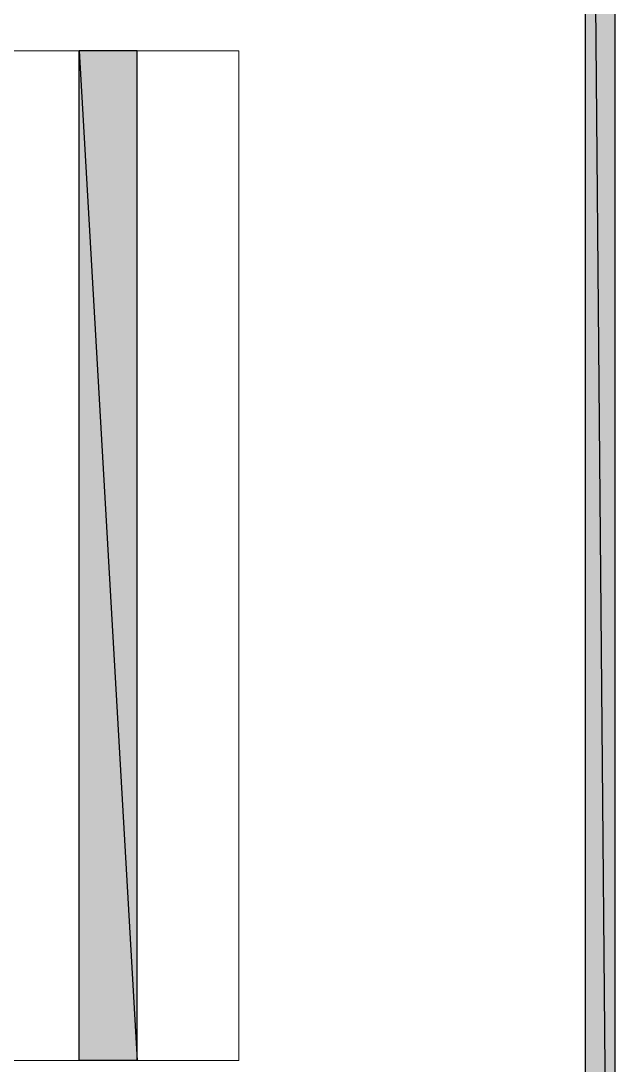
# Model space of a CAD drawing. Header units: millimetres. Extents: x 40 to 176, y -32 to 59.
# Drawn here: x 107.586 to 108.173, y -4.859 to -3.827 of the extents above; entities that cross this region are included whole.
import ezdxf

# ---------------------------------------------------------------- set-up
doc = ezdxf.new("R2010")
doc.units = ezdxf.units.MM
doc.layers.add('15 - Quadro de medição', color=6, linetype='Continuous')

msp = doc.modelspace()

# ---------------------------------------------------------------- hatches: boundary and pattern name
at = {"layer": '15 - Quadro de medição', "true_color": 0x000007}
h = msp.add_hatch(color=7, dxfattribs=at)
h.paths.add_polyline_path([(108.1733, -2.6836), (108.144, -2.6836), (108.1733, -6.026)])
h.paths.add_polyline_path([(108.144, -2.6836), (108.1733, -6.026), (108.144, -6.026)])
h = msp.add_hatch(color=7, dxfattribs=at)
h.paths.add_polyline_path([(107.7012, -3.8569), (107.6439, -3.8569), (107.7012, -4.8541)])
h.paths.add_polyline_path([(107.6439, -3.8569), (107.7012, -4.8541), (107.6439, -4.8541)])

# ---------------------------------------------------------------- linework, layer by layer
at = {"layer": '15 - Quadro de medição', "color": 7, "linetype": 'Continuous', "lineweight": 20, "true_color": 0x000007}
for points in [[(106.4246, -2.4615), (108.144, -2.4615), (108.144, -6.026), (106.4176, -6.026), (106.4162, -6.026), (106.3533, -6.026)], [(108.144, -6.026), (108.1733, -6.026), (108.1733, -2.6836)], [(107.6439, -3.8569), (107.6439, -4.8541), (107.6439, -4.8541)], [(107.7012, -4.8541), (107.7012, -3.8569), (107.7012, -3.8569)]]:
    msp.add_lwpolyline(points, dxfattribs=at)
at = {"layer": '15 - Quadro de medição', "color": 7, "linetype": 'Continuous', "lineweight": -2, "true_color": 0x000007}
for points in [[(108.1733, -2.6836), (108.144, -2.6836), (108.1733, -6.026)], [(108.144, -2.6836), (108.1733, -6.026), (108.144, -6.026)], [(107.7012, -3.8569), (107.6439, -3.8569), (107.7012, -4.8541)], [(107.6439, -3.8569), (107.7012, -4.8541), (107.6439, -4.8541)]]:
    msp.add_lwpolyline(points, close=True, dxfattribs=at)
at = {"layer": '15 - Quadro de medição', "color": 7, "linetype": 'Continuous', "lineweight": 20, "true_color": 0x000007}
msp.add_lwpolyline([(107.8018, -3.8569), (107.8018, -4.8541), (106.7319, -4.8541), (106.7319, -3.8569), (107.2682, -3.8569)], close=True, dxfattribs=at)

doc.saveas('drawing.dxf')
